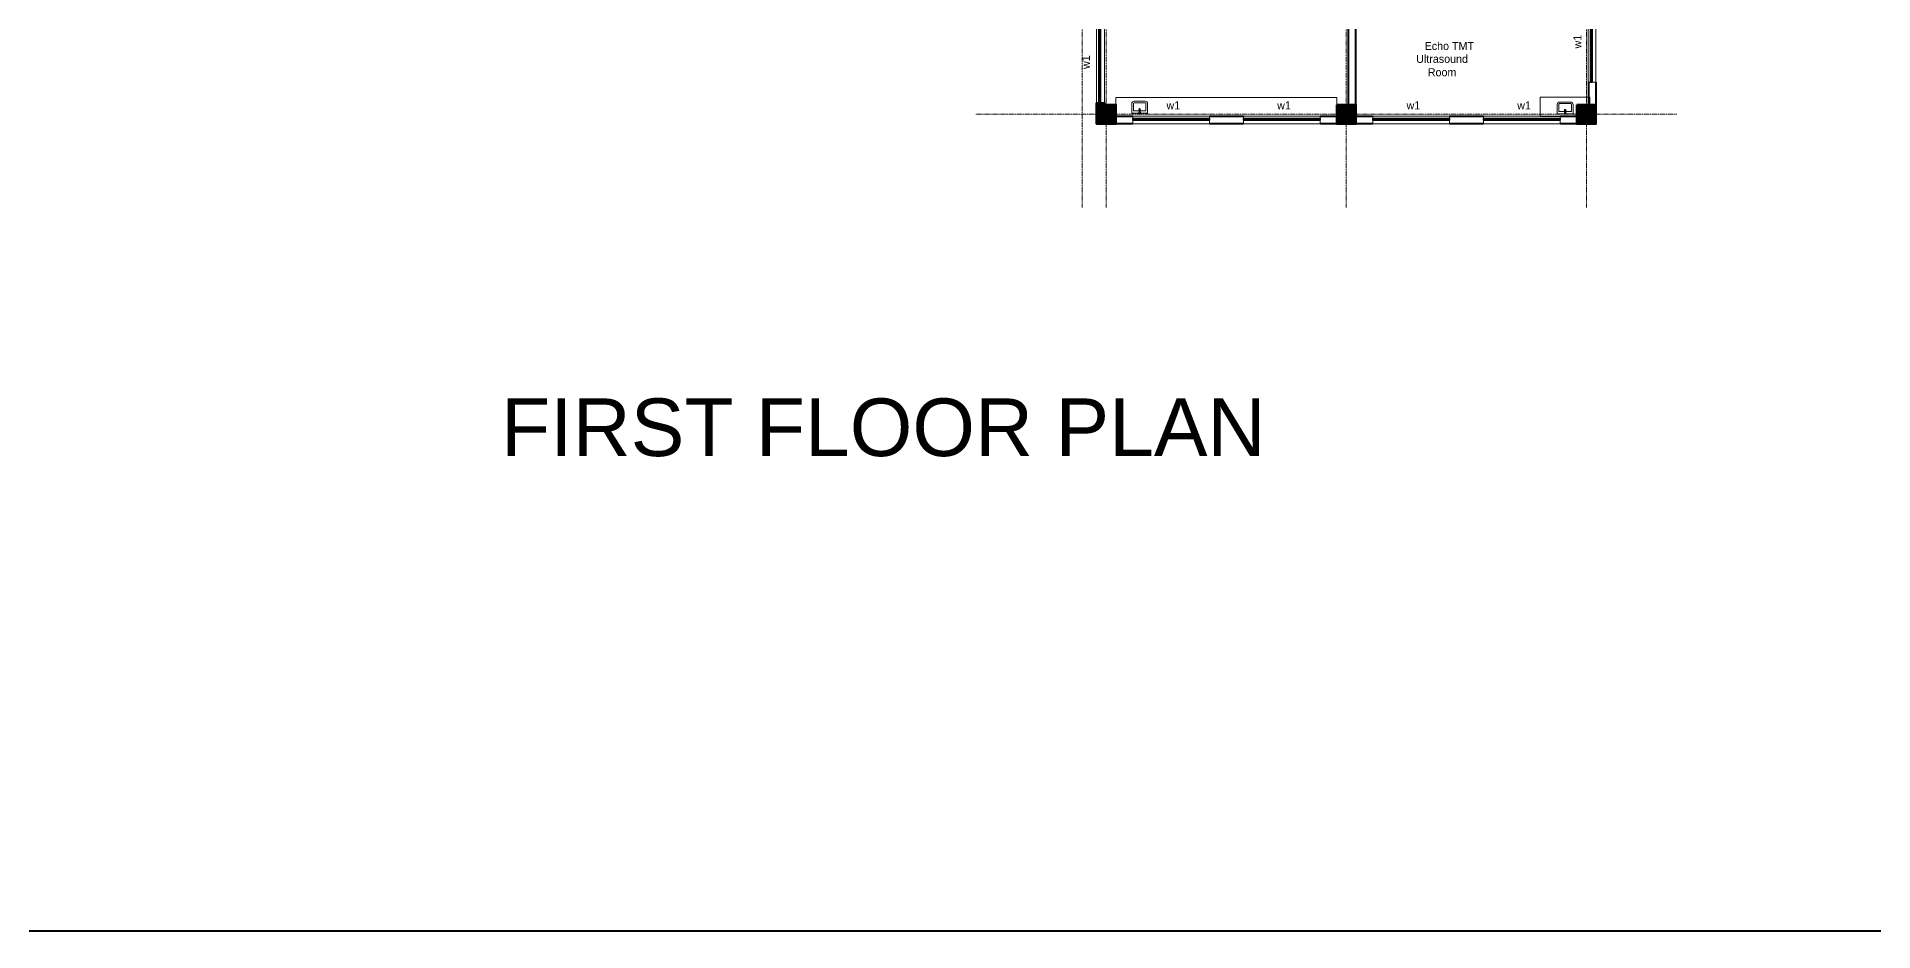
# Model space of a CAD drawing. Header units: millimetres. Extents: x 2419715 to 2617776, y 3786495 to 3864810.
# Drawn here: x 2496894 to 2554274, y 3786495 to 3814426 of the extents above; entities that cross this region are included whole.
import ezdxf

# ---------------------------------------------------------------- set-up
doc = ezdxf.new("R2010")
doc.units = ezdxf.units.MM
doc.header["$MEASUREMENT"] = 0
doc.linetypes.add('CENTER', pattern=[2, 1.25, -0.25, 0.25, -0.25])
for name, color, linetype, lineweight in [('0newfurnture', 30, 'Continuous', 15), ('centreline', 52, 'CENTER', 5), ('Column-0.5', 14, 'Continuous', 50), ('Furniture Hospital-0.09', 44, 'Continuous', 9), ('Hatch', 9, 'Continuous', 9), ('Sill Level', 140, 'Continuous', 20), ('TXT', 7, 'Continuous', 25), ('wall 0.4', 7, 'Continuous', 40), ('Windows Plan', 152, 'Continuous', 35)]:
    doc.layers.add(name, color=color, linetype=linetype, lineweight=lineweight)
doc.layers.add('Text-0.2', color=7, linetype='Continuous')
doc.styles.add('ARIAL', font='arial.ttf')
doc.styles.add('arial.', font='arial.ttf')

# ---------------------------------------------------------------- blocks, each defined once
blk = doc.blocks.new('2ft column')
at = {"layer": 'Hatch', "ltscale": 5}
h = blk.add_hatch(color=256, dxfattribs=at)
h.dxf.hatch_style = 1
h.paths.add_polyline_path([(2207385, 4176559), (2207985, 4176559), (2207985, 4175959), (2207385, 4175959)])
at = {"layer": 'Column-0.5', "ltscale": 5}
blk.add_lwpolyline([(2207385, 4176559), (2207985, 4176559), (2207985, 4175959), (2207385, 4175959)], close=True, dxfattribs=at)
at = {"layer": 'Defpoints', "ltscale": 5}
for points in [[(2207985, 4176559), (2207385, 4175959)], [(2207985, 4175959), (2207385, 4176559)]]:
    blk.add_lwpolyline(points, dxfattribs=at)
blk = doc.blocks.new('main grid')
at = {"layer": 'centreline', "ltscale": 5}
for p, q in [((2518911, 4018930), (2518911, 3987284)), ((2526411, 4018930), (2526411, 3987284)), ((2533911, 4018930), (2533911, 3991299)), ((2541411, 4018930), (2541411, 3976624)), ((2542161, 4018930), (2542161, 3976624)), ((2549661, 4018930), (2549661, 3976624)), ((2557161, 4018930), (2557161, 3976624)), ((2559988, 4011172), (2515645, 4011172)), ((2559988, 4003672), (2515645, 4003672)), ((2559388, 3996172), (2515045, 3996172)), ((2559988, 3996172), (2515645, 3996172)), ((2559988, 3991172), (2538074, 3991172)), ((2533911, 3989164), (2515100, 3989164)), ((2559988, 3985172), (2538074, 3985172)), ((2559988, 3979531), (2538074, 3979531))]:
    blk.add_line(p, q, dxfattribs=at)
blk.add_lwpolyline([(2510725, 3995097), (2521316, 3987284)], dxfattribs=at)
at = {"layer": 'Hatch'}
for p in [(311226, -165087), (318726, -165087), (326226, -165087), (333726, -165087), (311226, -172587), (318726, -172587), (326226, -172587), (333726, -172587), (311226, -180087), (318726, -180087), (326226, -180087), (333726, -180087), (305895, -183187), (311226, -183187), (318726, -183187), (326226, -183187), (333726, -183187), (334476, -185087), (341976, -185087), (349476, -185087), (311226, -187095), (318801, -187095), (334476, -191087), (341976, -191087), (349476, -191087), (334476, -196728), (341976, -196728), (349476, -196728)]:
    blk.add_blockref('2ft column', p, dxfattribs=at)
at = {"layer": 'Hatch', "xscale": -1}
for p in [(4749846, -165087), (4757346, -165087), (4764846, -165087), (4749846, -172587), (4757346, -172587), (4764846, -172587), (4749846, -180087), (4757346, -180087), (4764846, -180087)]:
    blk.add_blockref('2ft column', p, dxfattribs=at)
blk = doc.blocks.new('TAP')
at = {"layer": 'Furniture Hospital-0.09', "linetype": 'Continuous'}
for p, q in [((0, 38), (0, -38)), ((5, 38), (0, 38)), ((5, 38), (5, -38)), ((30, 25), (5, 25)), ((30, 0), (5, 0)), ((30, 25), (30, -25)), ((56, 16), (30, 16)), ((51, 7), (48, 8)), ((59, 19), (57, 22)), ((73, 24), (73, 27)), ((88, 20), (89, 22)), ((97, 15), (125, 12)), ((97, 8), (100, 9)), ((5, -38), (0, -38)), ((30, -25), (5, -25)), ((56, -16), (30, -16)), ((51, -8), (48, -9)), ((60, -20), (58, -22)), ((74, -24), (74, -27)), ((88, -19), (90, -22)), ((97, -7), (100, -8)), ((97, -15), (125, -12))]:
    blk.add_line(p, q, dxfattribs=at)
for radius in [21.2, 19.7]:
    blk.add_circle((74, 0), radius, dxfattribs=at)
for centre, radius, start, end in [((74, 0), 27.2, 163.05119, 199.05119), ((74, 0), 24.2, 127.05119, 163.05119), ((74, 0), 27.2, 91.05119, 127.05119), ((74, 0), 24.2, 55.05119, 91.05119), ((74, 0), 27.2, 19.05119, 55.05119), ((74, 0), 24.2, 343.05119, 19.05119), ((95, 0), 32.6, 337.45001, 22.54999), ((74, 0), 24.2, 199.05119, 235.05119), ((74, 0), 27.2, 235.05119, 271.05119), ((74, 0), 24.2, 271.05119, 307.05119), ((74, 0), 27.2, 307.05119, 343.05119)]:
    blk.add_arc(centre, radius, start, end, dxfattribs=at)
blk = doc.blocks.new('bazin')
at = {"layer": '0newfurnture', "ltscale": 5}
for p, q in [((2434577, 4011590), (2435069, 4011590)), ((2434577, 4011295), (2434577, 4011590)), ((2434626, 4011295), (2434626, 4011516)), ((2434626, 4011516), (2434799, 4011516)), ((2434847, 4011516), (2435020, 4011516)), ((2435020, 4011516), (2435020, 4011295)), ((2435069, 4011590), (2435069, 4011295)), ((2434996, 4011270), (2434651, 4011270)), ((2434996, 4011221), (2434651, 4011221))]:
    blk.add_line(p, q, dxfattribs=at)
blk.add_circle((2434823, 4011477), 25.6, dxfattribs=at)
for centre, radius, start, end in [((2434651, 4011295), 73.8, 180, 270), ((2434651, 4011295), 24.6, 180, 270), ((2434996, 4011295), 73.8, 270, 0), ((2434996, 4011295), 24.6, 270, 0)]:
    blk.add_arc(centre, radius, start, end, dxfattribs=at)
at = {"layer": '0newfurnture', "ltscale": 5, "xscale": 0.9842520018725999, "yscale": 0.9842520018725999, "zscale": 0.9842520018725999, "rotation": 270}
blk.add_blockref('TAP', (2434823, 4011590), dxfattribs=at)
blk = doc.blocks.new('w1')
at = {"layer": 'Sill Level'}
blk.add_lwpolyline([(2460641, 3827503), (2460641, 3825103), (2460401, 3825103), (2460401, 3827503)], close=True, dxfattribs=at)
at = {"layer": 'Windows Plan'}
blk.add_lwpolyline([(2460521, 3825103), (2460521, 3827503), (2460473, 3827503), (2460473, 3825103)], close=True, dxfattribs=at)
at = {"layer": 'Text-0.2', "ltscale": 5, "insert": (2460188, 3826157), "char_height": 250, "attachment_point": 7, "rotation": 90.00077, "style": 'arial.'}
blk.add_mtext('{\\fStylus BT|b0|i0|c0|p34;w1}', dxfattribs=at)

msp = doc.modelspace()

# ---------------------------------------------------------------- linework, layer by layer
at = {"layer": '0newfurnture', "ltscale": 5}
for points in [[(2531138, 3811929), (2530610, 3811929), (2530610, 3812529), (2537510, 3812529), (2537510, 3811929), (2536995, 3811929)], [(2534595, 3811929), (2533538, 3811929)]]:
    msp.add_lwpolyline(points, dxfattribs=at)
msp.add_lwpolyline([(2545421, 3812535), (2543862, 3812535), (2543862, 3811935), (2545421, 3811935)], close=True, dxfattribs=at)
at = {"layer": 'wall 0.4', "ltscale": 5}
for p, q in [((2545380, 3813005), (2545380, 3812305)), ((2545610, 3813005), (2545610, 3812305)), ((2531138, 3811935), (2530610, 3811935)), ((2534595, 3811935), (2533538, 3811935)), ((2537510, 3811935), (2536995, 3811935)), ((2538638, 3811935), (2538110, 3811935)), ((2542095, 3811935), (2541038, 3811935)), ((2545010, 3811935), (2544495, 3811935)), ((2531138, 3811705), (2530610, 3811705)), ((2534595, 3811705), (2533538, 3811705)), ((2537510, 3811705), (2536995, 3811705)), ((2538638, 3811705), (2538110, 3811705)), ((2542095, 3811705), (2541038, 3811705)), ((2545010, 3811705), (2544495, 3811705))]:
    msp.add_line(p, q, dxfattribs=at)
for points in [[(2419715, 3864810), (2617776, 3864810), (2617776, 3786495), (2419715, 3786495)], [(2530010, 3812365), (2530251, 3812365), (2530251, 3812305), (2530010, 3812305)]]:
    msp.add_lwpolyline(points, close=True, dxfattribs=at)
for points in [[(2537880, 3811935), (2537880, 3816146)], [(2538110, 3811935), (2538110, 3815494)]]:
    msp.add_lwpolyline(points, dxfattribs=at)

# ---------------------------------------------------------------- block references
at = {"layer": '0newfurnture', "xscale": -1, "rotation": 180}
msp.add_blockref('bazin', (96530, 7823632), dxfattribs=at)
at = {"layer": '0newfurnture', "rotation": 180}
msp.add_blockref('bazin', (4979472, 7823609), dxfattribs=at)
at = {"layer": 'wall 0.4'}
for name, p in [('main grid', (-11851, -167526)), ('w1', (84969, -12097)), ('w1', (69609, -12737))]:
    msp.add_blockref(name, p, dxfattribs=at)
at = {"layer": 'wall 0.4', "rotation": 270}
for p in [(-1293965, 6272346), (-1290508, 6272346), (-1286465, 6272346), (-1283008, 6272346)]:
    msp.add_blockref('w1', p, dxfattribs=at)

# ---------------------------------------------------------------- texts
at = {"layer": 'Text-0.2', "ltscale": 5, "char_height": 250, "attachment_point": 9, "rotation": 359.99923, "style": 'arial.'}
for s, insert in [('\\pxqc;{\\fStylus BT|b0|i0|c0|p34;Echo TMT}', (2541799, 3814010)), ('\\pxqc;{\\fStylus BT|b0|i0|c0|p34;Ultrasound\\PRoom}', (2541611, 3813189))]:
    msp.add_mtext(s, dxfattribs=dict(at, insert=insert))
at = {"layer": 'TXT', "color": 244, "ltscale": 20, "true_color": 0x991b1e, "insert": (2511401, 3802219), "char_height": 2100, "width": 102139.87, "attachment_point": 4, "rotation": 0.0002, "style": 'ARIAL'}
msp.add_mtext('{\\H0.85714x;FIRST FLOOR PLAN}', dxfattribs=at)

doc.saveas('drawing.dxf')
